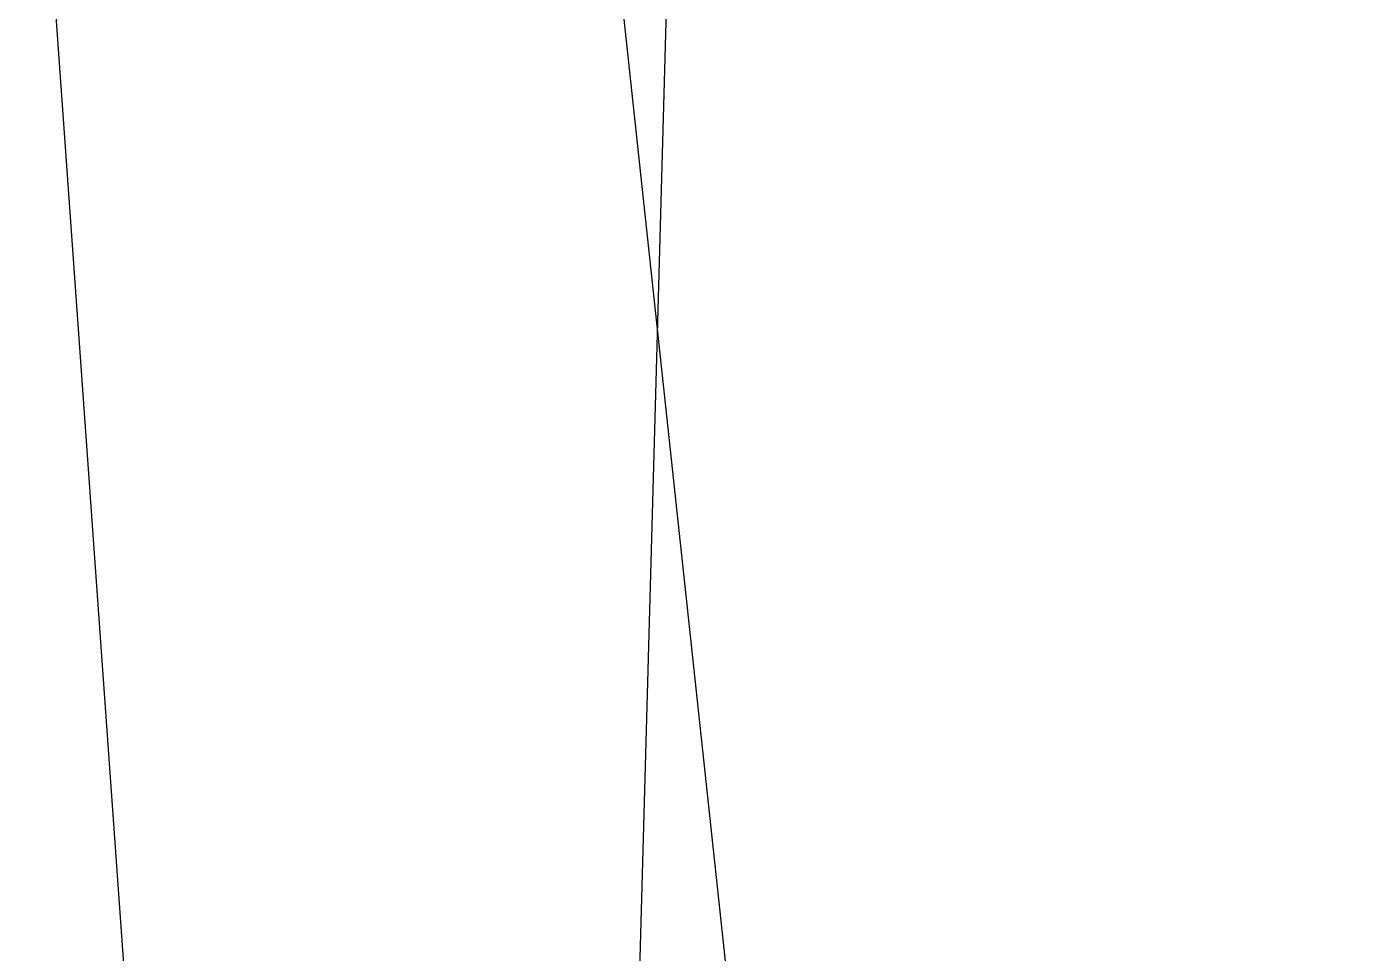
# Model space of a CAD drawing. Extents: x -169 to 91, y -255 to -61.
# Drawn here: x -131.616 to -127.551, y -85.654 to -82.838 of the extents above; entities that cross this region are included whole.
import ezdxf

# ---------------------------------------------------------------- set-up
doc = ezdxf.new("R2010")
doc.units = 0
doc.layers.add('2', color=7, linetype='CONTINUOUS')
doc.layers.add('COORDENADAS', color=1, linetype='CONTINUOUS')
doc.styles.add('1', font='ARIAL.TTF')
doc.dimstyles.get("Standard").update_dxf_attribs({"dimscale": 0, "dimtxt": 3, "dimasz": 2, "dimexe": 1.25, "dimexo": 0.625, "dimtad": 1, "dimdec": 4, "dimtxsty": '1', "dimcen": 2.5, "dimclrd": 2, "dimclre": 2, "dimazin": 3, "dimtfac": 1, "dimtdec": 4, "dimtmove": 0, "dimatfit": 3, "dimtolj": 1, "dimtzin": 0})

# ---------------------------------------------------------------- blocks, each defined once
blk = doc.blocks.new('A$C2F5D7D56')
at = {"layer": '2'}
blk.add_line((11.2495, 13.0704), (10.1995, 27.7704), dxfattribs=at)

msp = doc.modelspace()

# ---------------------------------------------------------------- linework, layer by layer
at = {"layer": 'COORDENADAS', "color": 7}
msp.add_line((-129.2257, -66.7583), (-132.5142, -185.1185), dxfattribs=at)

# ---------------------------------------------------------------- block references
at = {"layer": '2', "xscale": 0.4400006, "yscale": 0.4400006, "zscale": 0.4400006}
msp.add_blockref('A$C2F5D7D56', (-136.1045, -93.7608), dxfattribs=at)

# ---------------------------------------------------------------- leaders
at = {"layer": '2', "color": 2, "annotation_type": 0, "has_hookline": 1, "hookline_direction": 0, "text_width": 15.3376}
msp.add_leader([(-126.2712, -115.6044), (-130.1307, -79.7283), (-128.1307, -79.7283)], dimstyle='STANDARD', override={"dimscale": 1}, dxfattribs=at)

doc.saveas('drawing.dxf')
